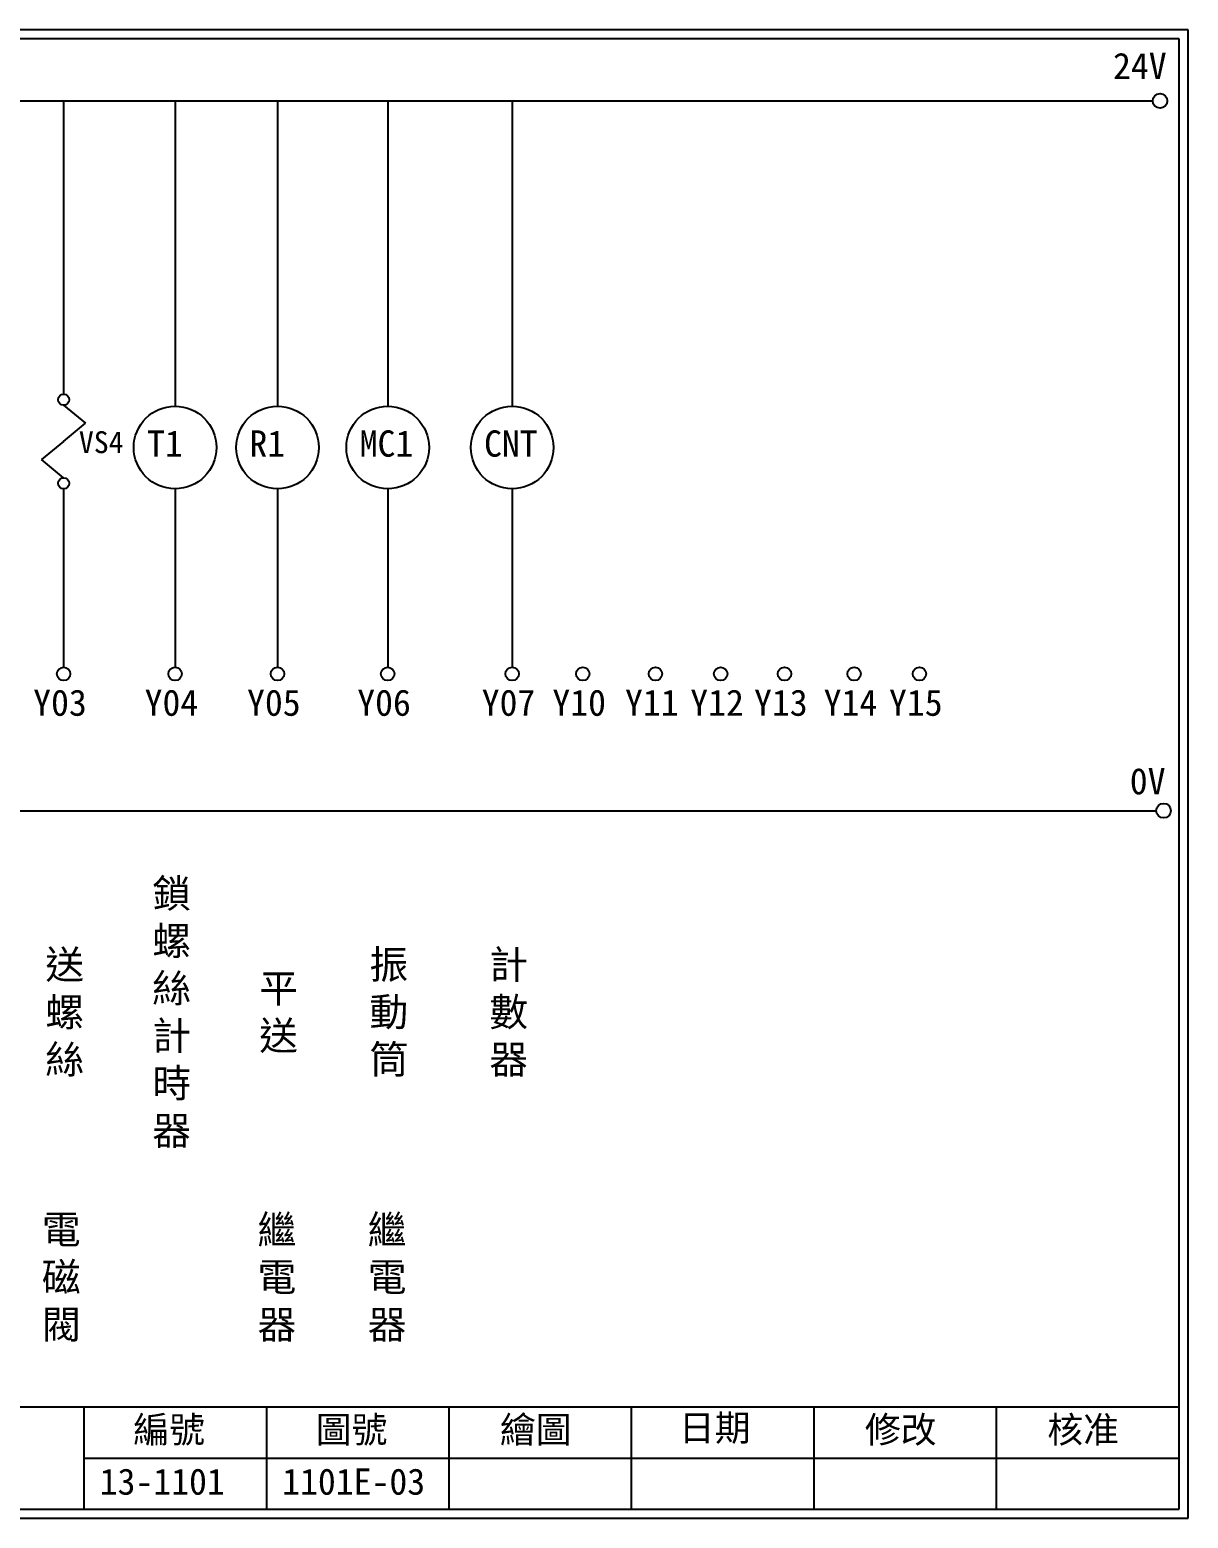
# Model space of a CAD drawing. Extents: x 926 to 1213, y 3 to 207.
# Drawn here: x 1054 to 1212.7, y 3 to 207 of the extents above; entities that cross this region are included whole.
import ezdxf

# ---------------------------------------------------------------- set-up
doc = ezdxf.new("R2010")
doc.units = 0
doc.layers.get('0').update_dxf_attribs({"linetype": 'CONTINUOUS'})
doc.layers.add('圖框層', color=7, linetype='CONTINUOUS')
doc.layers.add('標尺寸層', color=3, linetype='CONTINUOUS')
doc.styles.add('CNS', font='romanc.shx', dxfattribs={"bigfont": 'chineset.shx'})
doc.styles.add('STSL', font='KAIU.TTF')

msp = doc.modelspace()

# ---------------------------------------------------------------- linework, layer by layer
for centre in [(1208.88, 197.22), (1209.36, 99.96)]:
    msp.add_circle(centre, 1)
at = {"layer": '圖框層', "color": 7}
for p, q in [((1212.74, 206.97), (925.74, 206.97)), ((1212.74, 3), (1212.74, 206.97)), ((1211.49, 205.72), (926.99, 205.72)), ((1211.49, 4.25), (1211.49, 205.72)), ((926.99, 18.25), (1211.49, 18.25)), ((1061.49, 4.25), (1061.49, 18.25)), ((1086.49, 4.25), (1086.49, 18.25)), ((1111.49, 4.25), (1111.49, 18.25)), ((1136.49, 4.25), (1136.49, 18.25)), ((1161.49, 4.25), (1161.49, 18.25)), ((1186.49, 4.25), (1186.49, 18.25)), ((1061.49, 11.25), (1211.49, 11.25)), ((926.99, 4.25), (1211.49, 4.25)), ((925.74, 3), (1212.74, 3))]:
    msp.add_line(p, q, dxfattribs=at)
at = {"layer": '標尺寸層', "color": 7}
for p, q in [((930.28, 197.22), (1207.88, 197.22)), ((1058.67, 197.22), (1058.67, 157.03)), ((1073.94, 197.22), (1073.94, 155.39)), ((1087.97, 197.22), (1087.97, 155.39)), ((1103.07, 197.22), (1103.07, 155.39)), ((1120.12, 197.22), (1120.12, 155.39)), ((1058.67, 155.53), (1061.67, 153.04)), ((1058.67, 150.55), (1061.67, 153.04)), ((1058.67, 150.55), (1055.66, 148.06)), ((1058.67, 145.57), (1055.66, 148.06)), ((1058.67, 144.07), (1058.67, 119.62)), ((1073.94, 144.07), (1073.94, 119.62)), ((1087.97, 144.07), (1087.97, 119.62)), ((1103.07, 144.07), (1103.07, 119.62)), ((1120.12, 144.07), (1120.12, 119.62)), ((930.49, 99.96), (1208.36, 99.96))]:
    msp.add_line(p, q, dxfattribs=at)
for centre, radius in [((1058.67, 156.28), 0.751), ((1073.94, 149.73), 5.66), ((1087.97, 149.73), 5.66), ((1103.07, 149.73), 5.66), ((1120.12, 149.73), 5.66), ((1058.67, 144.82), 0.751), ((1058.67, 118.7), 0.92), ((1073.94, 118.7), 0.92), ((1087.97, 118.7), 0.92), ((1103.07, 118.7), 0.92), ((1120.12, 118.7), 0.92), ((1129.8, 118.7), 0.92), ((1139.75, 118.7), 0.92), ((1148.69, 118.7), 0.92), ((1157.43, 118.7), 0.92), ((1166.97, 118.7), 0.92), ((1175.92, 118.7), 0.92)]:
    msp.add_circle(centre, radius, dxfattribs=at)

# ---------------------------------------------------------------- texts
at = {"layer": '圖框層', "color": 4, "style": 'STSL'}
for s, height, p in [('24V', 3.6, (1202.44, 200.22)), ('VS4', 3, (1060.76, 148.95)), ('T1', 3.6, (1070.1, 148.47)), ('R1', 3.6, (1084.12, 148.47)), ('MC1', 3.6, (1099.23, 148.47)), ('CNT', 3.6, (1116.27, 148.47)), ('Y03', 3.6, (1054.5, 112.96)), ('Y04', 3.6, (1069.77, 112.96)), ('Y05', 3.6, (1083.8, 112.96)), ('Y06', 3.6, (1098.9, 112.96)), ('Y07', 3.6, (1115.95, 112.96)), ('Y10', 3.6, (1125.63, 112.96)), ('Y11', 3.6, (1135.58, 112.96)), ('Y12', 3.6, (1144.52, 112.96)), ('Y13', 3.6, (1153.26, 112.96)), ('Y14', 3.6, (1162.8, 112.96)), ('Y15', 3.6, (1171.75, 112.96)), ('0V', 3.6, (1204.74, 102.2)), ('編號', 3.6, (1068.21, 13.34)), ('圖號', 3.6, (1093.21, 13.34)), ('繪圖', 3.6, (1118.44, 13.34)), ('日期', 3.6, (1142.96, 13.59)), ('修改', 3.6, (1168.44, 13.34)), ('核准', 3.6, (1193.44, 13.34)), ('13-1101', 3.6, (1063.61, 6.22)), ('1101E-03', 3.6, (1088.61, 6.22))]:
    msp.add_text(s, height=height, dxfattribs=at).set_placement(p)
at = {"layer": '標尺寸層', "color": 7, "char_height": 3.9, "attachment_point": 5, "style": 'CNS'}
for s, insert, width in [('{\\fDFKai-SB|b0|i0|c136|p65;鎖螺絲計時器}', (1073.47, 72.16), 2.8481), ('{\\fDFKai-SB|b0|i0|c136|p65;送螺絲}', (1058.82, 72.16), 2.8481), ('{\\fDFKai-SB|b0|i0|c136|p65;振動筒}', (1103.23, 72.16), 2.8481), ('{\\fDFKai-SB|b0|i0|c136|p65;計數器}', (1119.65, 72.16), 2.8481), ('{\\fDFKai-SB|b0|i0|c136|p65;平送}', (1088.12, 72.16), 2.8481), ('{\\fDFKai-SB|b0|i0|c136|p65;繼電器}', (1087.89, 35.84), 8.6627), ('{\\fDFKai-SB|b0|i0|c136|p65;繼電器}', (1102.99, 35.84), 8.6627), ('{\\fDFKai-SB|b0|i0|c136|p65;電磁閥}', (1058.35, 35.84), 8.6627)]:
    msp.add_mtext(s, dxfattribs=dict(at, insert=insert, width=width))

doc.saveas('drawing.dxf')
